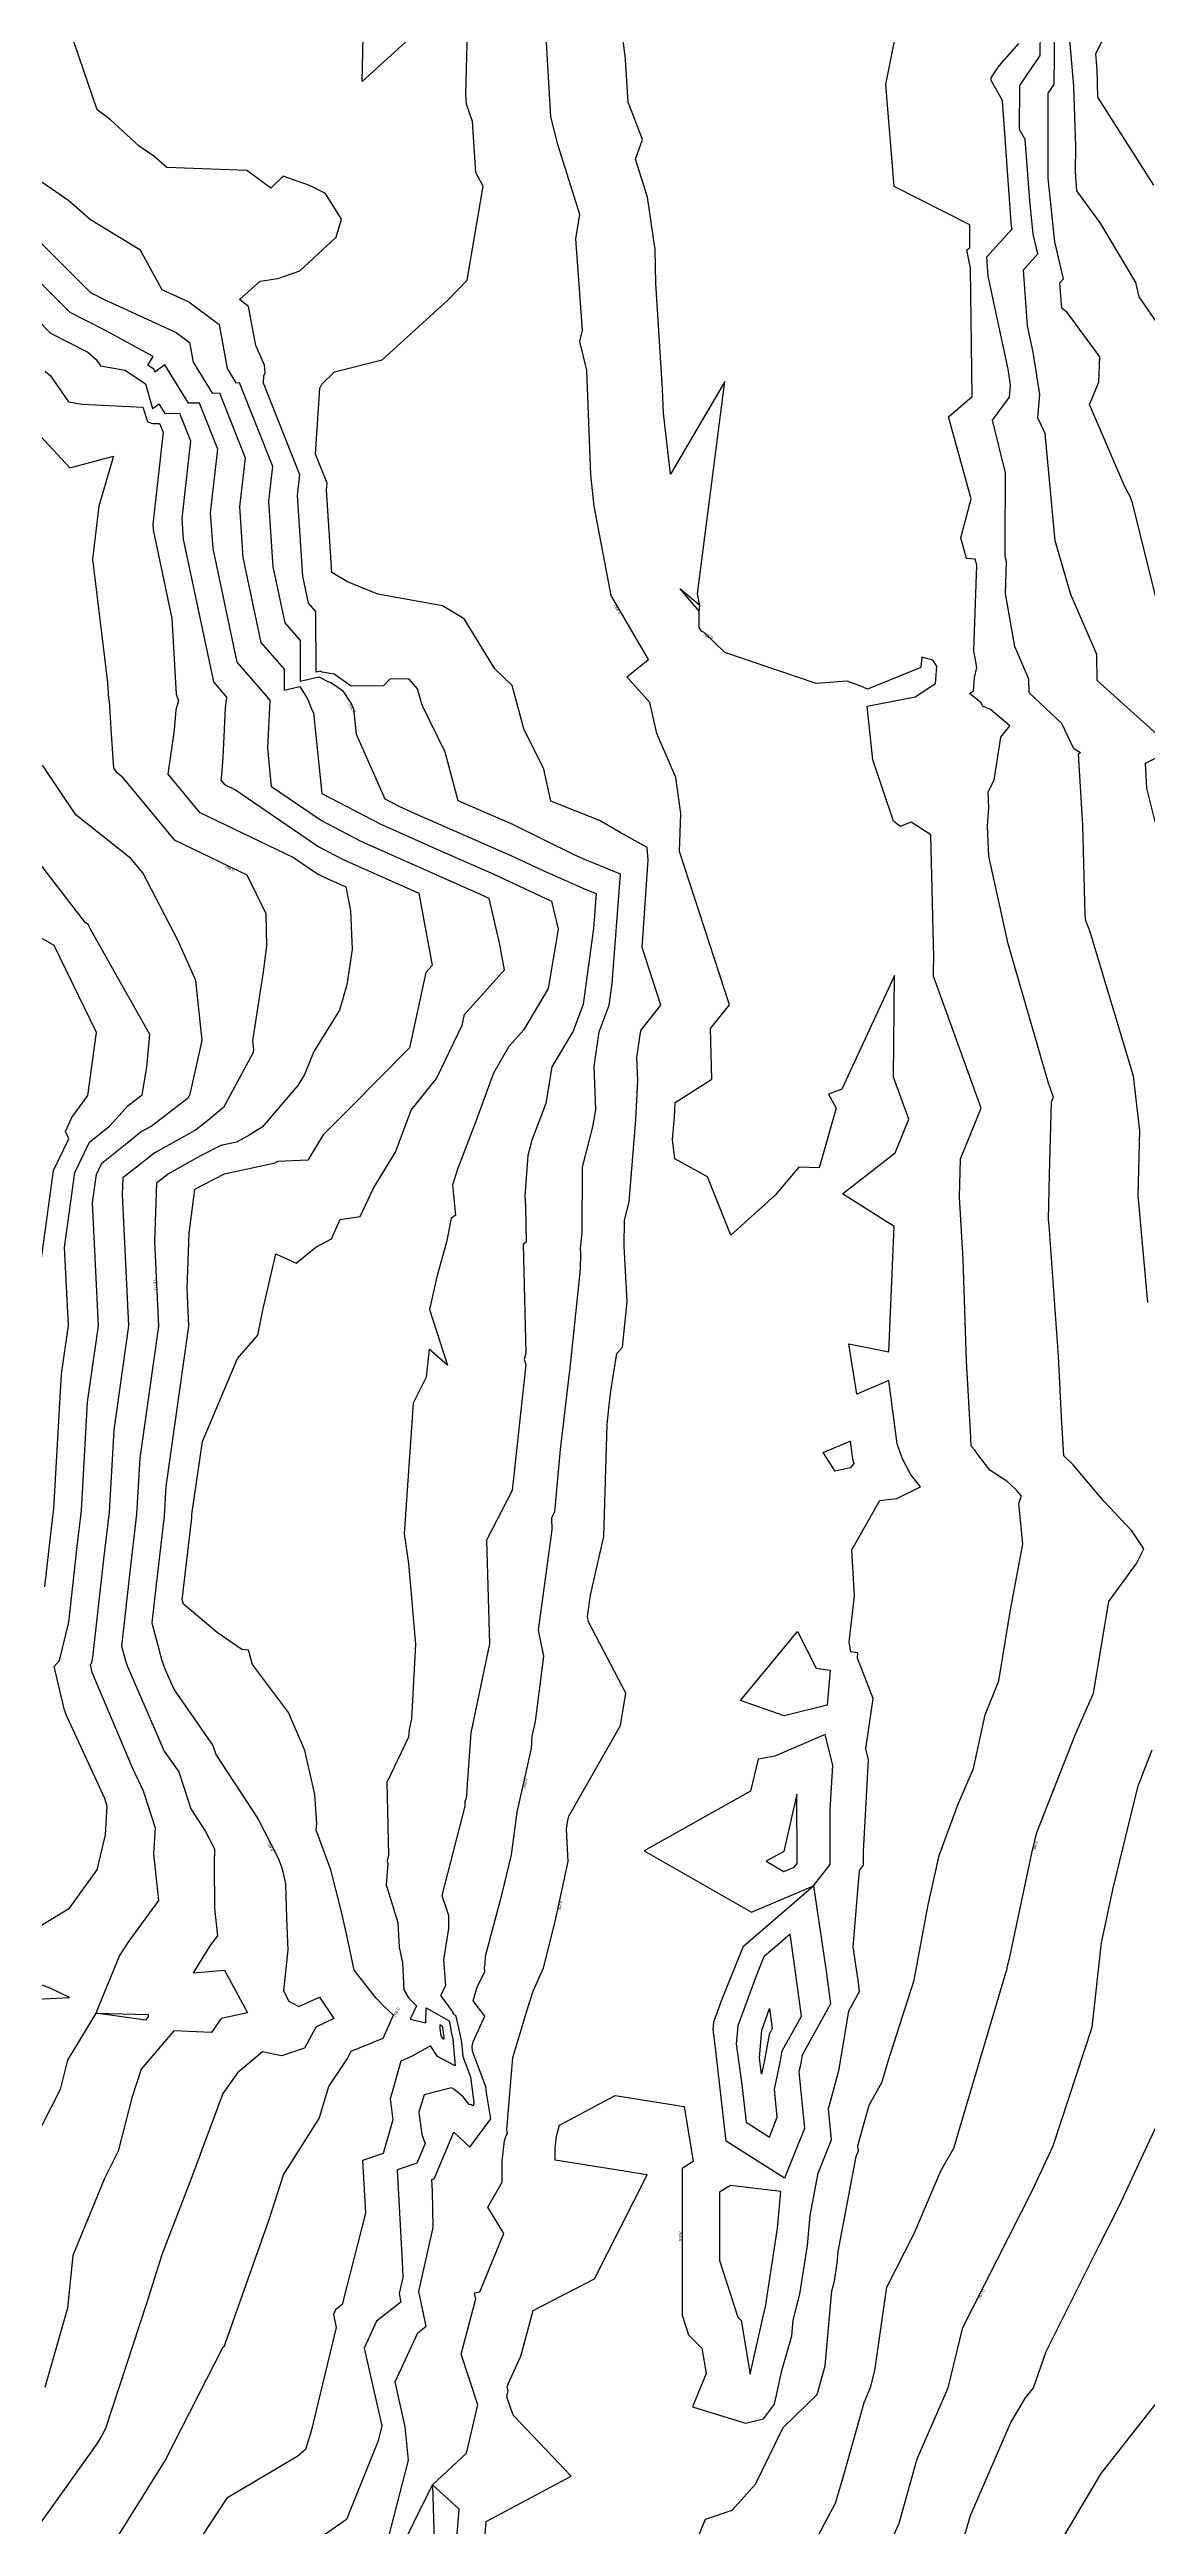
# Model space of a CAD drawing. Extents: x 1684434 to 1702565, y 997334 to 1000228.
# Drawn here: x 1700042.8 to 1700226.2, y 998474.7 to 998888.4 of the extents above; entities that cross this region are included whole.
import ezdxf

# ---------------------------------------------------------------- set-up
doc = ezdxf.new("R2010")
doc.units = 0
doc.layers.add('Default', color=7, linetype='Continuous')

msp = doc.modelspace()

# ---------------------------------------------------------------- linework, layer by layer
at = {"layer": 'Default'}
for points in [[(1700110.53, 998469.36), (1700111.21, 998477.55), (1700106.75, 998481.62), (1700112.44, 998486.92), (1700114.33, 998495), (1700111.54, 998503.44), (1700114.01, 998512.67), (1700113.79, 998513.68), (1700114.64, 998513.89), (1700118.68, 998523.59), (1700116.01, 998528.02), (1700118.37, 998532.21), (1700118.38, 998535.77), (1700118.78, 998539.11), (1700119.07, 998539.96), (1700119.29, 998540.26), (1700119.19, 998540.9), (1700120.15, 998553.02), (1700122.61, 998561.16), (1700123.59, 998564.1), (1700125.27, 998567.97), (1700127.22, 998575.73), (1700129.43, 998585.77), (1700129.16, 998591.14), (1700129.31, 998592.34), (1700129.54, 998593.33), (1700138.18, 998608.44), (1700139.05, 998613.87), (1700132.83, 998625.78), (1700132.64, 998626.7), (1700133.13, 998630.26), (1700135.37, 998640.06), (1700135.95, 998658.68), (1700136.2, 998661.46), (1700136.54, 998664.37), (1700137.57, 998670.58), (1700138.49, 998671.67), (1700139.26, 998679.26), (1700138.79, 998688.54), (1700138.81, 998692.86), (1700139.59, 998695.95), (1700140.71, 998709.62), (1700141.03, 998716.2), (1700140.88, 998720.04), (1700141.55, 998724.57), (1700144.9, 998728.81), (1700141.77, 998738.4), (1700142.79, 998753.03), (1700142.64, 998755.15), (1700138.11, 998757.61), (1700134.64, 998759.65), (1700126.5, 998762.88), (1700125.34, 998768.19), (1700122.03, 998774.94), (1700120.08, 998782.17), (1700117.14, 998785), (1700112.06, 998793.33), (1700108.44, 998795.5), (1700097.59, 998797.43), (1700092.57, 998799.5), (1700089.94, 998801.09), (1700089.02, 998814.87), (1700089.14, 998815.98), (1700087.21, 998820.84), (1700087.9, 998831.86), (1700088.23, 998832.53), (1700090.4, 998834.6), (1700098.34, 998836.58), (1700109.36, 998846.63), (1700112.54, 998849.88), (1700115.2, 998865.63), (1700114, 998867.88), (1700113.42, 998876.43), (1700112.42, 998879.31), (1700112.32, 998880.91), (1700112.73, 998895.69)], [(1700109.56, 998896.27), (1700094.98, 998883.11), (1700095.35, 998897.94)], [(1700166.66, 998464.36), (1700172.51, 998475.68), (1700174.06, 998478.56), (1700175.64, 998483.87), (1700178.86, 998495.37), (1700179.95, 998497.88), (1700180.64, 998500.71), (1700182.64, 998514.62), (1700187.25, 998523.59), (1700191.71, 998534.06), (1700193.85, 998537.87), (1700202.57, 998567.14), (1700202.71, 998567.57), (1700202.78, 998567.96), (1700203.25, 998570.07), (1700206.89, 998587.16), (1700207.72, 998590.58), (1700214.16, 998607.01), (1700217.2, 998613.84), (1700219.76, 998629.19), (1700224.4, 998635.55), (1700225.6, 998637.96), (1700223.62, 998641), (1700218.92, 998645.93), (1700213.82, 998652.03), (1700212.23, 998653.53), (1700211.86, 998660.05), (1700211.36, 998670.17), (1700209.76, 998691.98), (1700209.67, 998693.01), (1700209.86, 998700.48), (1700210.17, 998712.65), (1700210.5, 998713.45), (1700209.66, 998715.76), (1700202.93, 998739.02), (1700199.73, 998753.7), (1700199.47, 998758.7), (1700199.69, 998761.79), (1700199.6, 998764.43), (1700200.6, 998766.38), (1700201.71, 998773.54), (1700203.23, 998775.45), (1700200.01, 998778.19), (1700198.67, 998778.75), (1700198.45, 998779.29), (1700196.5, 998780.86), (1700197.15, 998781.29), (1700197.29, 998783.54), (1700197.7, 998785.22), (1700197.21, 998787.96), (1700197.69, 998802.29), (1700197.42, 998803.31), (1700195.99, 998803.4), (1700195.03, 998806.87), (1700196.73, 998813.35), (1700192.94, 998827.05), (1700196.94, 998830.46), (1700196.65, 998851.88), (1700196.03, 998854.98), (1700196.52, 998855.28), (1700196.55, 998859.12), (1700183.88, 998865.57), (1700182.5, 998882.6), (1700185.87, 998899.61)], [(1700099.32, 998472.57), (1700102.75, 998485.72), (1700102.2, 998491.34), (1700100.52, 998498.81), (1700104.28, 998507.03), (1700105.7, 998508.15), (1700104.46, 998513.91), (1700106.84, 998524.63), (1700106.75, 998530.7), (1700106.64, 998532.63), (1700107.03, 998532.76), (1700110.34, 998540.56), (1700113.01, 998538.02), (1700116.48, 998542.76), (1700115.84, 998546.77), (1700115.67, 998548.12), (1700113.44, 998554.06), (1700113.4, 998554.9), (1700113.56, 998555.62), (1700115.47, 998559.89), (1700113.57, 998562.47), (1700114.23, 998564.78), (1700115.5, 998567.36), (1700115.46, 998567.98), (1700115.57, 998568.73), (1700115.59, 998569.94), (1700118.39, 998580.42), (1700119.94, 998586.85), (1700120.88, 998594.01), (1700123.28, 998604.62), (1700123.42, 998606.68), (1700123.95, 998609.15), (1700125.34, 998620.04), (1700124.46, 998624.4), (1700126.75, 998641.16), (1700126.69, 998643.2), (1700127.2, 998644.17), (1700128.14, 998654.58), (1700129.58, 998666.82), (1700129.74, 998668.16), (1700131.49, 998684.67), (1700131.54, 998687.24), (1700131.48, 998688.12), (1700131.76, 998690.82), (1700131.81, 998701.76), (1700133.51, 998708.49), (1700134.03, 998711.34), (1700133.76, 998718.54), (1700134.6, 998724.32), (1700136.27, 998728.82), (1700136.77, 998732.44), (1700138.18, 998750.65), (1700132.34, 998753.06), (1700130.55, 998753.85), (1700120.19, 998758.97), (1700111.05, 998762.94), (1700108.85, 998771.08), (1700105, 998778.88), (1700104.22, 998781.61), (1700102.85, 998783.26), (1700099.93, 998783.32), (1700099.61, 998783.24), (1700098.54, 998782.15), (1700093.13, 998782.08), (1700090.32, 998784.07), (1700088.3, 998784.42), (1700087.96, 998784.59), (1700087.3, 998784.44), (1700087.27, 998794.55), (1700086.03, 998795.97), (1700085.08, 998800.48), (1700084.18, 998813.92), (1700084.58, 998817.4), (1700078.5, 998832.68), (1700078.58, 998833.97), (1700078.77, 998834.36), (1700078.7, 998835.71), (1700077.21, 998838.99), (1700076.02, 998845.51), (1700074.48, 998846.67), (1700077.93, 998849.71), (1700080.9, 998850.2), (1700084.56, 998851.45), (1700090.65, 998857.09), (1700091.57, 998860.09), (1700088.87, 998864.37), (1700086.2, 998865.74), (1700081.82, 998867.27), (1700079.76, 998865.26), (1700075.75, 998868.2), (1700062.34, 998868.73), (1700060.21, 998870.59), (1700057.73, 998872.3), (1700052.9, 998876.72), (1700050.69, 998878.36), (1700045.43, 998893.86)], [(1700114.88, 998465.2), (1700115.74, 998475.5), (1700129.9, 998483.08), (1700120.22, 998493.27), (1700119.16, 998496.35), (1700119.41, 998497.39), (1700119.23, 998497.92), (1700119.42, 998498.63), (1700121.51, 998503.12), (1700123.55, 998510.77), (1700133.81, 998516.02), (1700142.6, 998533.41), (1700127.23, 998535.86), (1700127.24, 998537.82), (1700127.3, 998538.34), (1700127.44, 998539.84), (1700127.97, 998541.69), (1700137.25, 998546.66), (1700148.79, 998544.82), (1700150.28, 998535.65), (1700148.45, 998534.49), (1700148.47, 998509.96), (1700149.53, 998506.67), (1700151.73, 998504.43), (1700152.45, 998500.22), (1700150.17, 998494.66), (1700159.02, 998491.9), (1700162.05, 998492.66), (1700163.9, 998495.1), (1700165.13, 998500.73), (1700166.78, 998506.49), (1700167.01, 998509.13), (1700168.15, 998513.5), (1700169.38, 998521.6), (1700169.84, 998526.64), (1700171.18, 998533.7), (1700173.4, 998539.28), (1700172.89, 998544.46), (1700174.69, 998551.04), (1700176.33, 998560.82), (1700178.1, 998564.05), (1700177.86, 998565.94), (1700177.04, 998571.44), (1700178.07, 998584.24), (1700178.77, 998585.14), (1700178.77, 998587.41), (1700179.62, 998602.71), (1700179.17, 998604.56), (1700180.37, 998612.96), (1700177.76, 998619.7), (1700177.84, 998620.63), (1700176.66, 998620.8), (1700176.35, 998622.39), (1700177.25, 998630.1), (1700176.81, 998637.81), (1700181.49, 998646.03), (1700184.36, 998646.4), (1700188.27, 998648.35), (1700186.63, 998650.46), (1700185.22, 998653.1), (1700184.37, 998655.53), (1700183.02, 998666.07), (1700177.63, 998663.84), (1700176.29, 998672.24), (1700183, 998670.9), (1700183.9, 998691.82), (1700175.24, 998697.26), (1700184.05, 998704.14), (1700186.33, 998709.76), (1700183.79, 998716.78), (1700183.95, 998733.77), (1700175.12, 998714.76), (1700172.89, 998713.95), (1700174.19, 998711.59), (1700171.36, 998701.64), (1700167.94, 998701.71), (1700163.98, 998697.04), (1700156.58, 998690.37), (1700152.68, 998700.14), (1700147.26, 998703.1), (1700146.85, 998706.38), (1700147.16, 998710.11), (1700147.28, 998712.54), (1700153.4, 998716.44), (1700153.22, 998724.87), (1700156.39, 998728.87), (1700148.02, 998754.44), (1700148.24, 998760.8), (1700147.39, 998766.8), (1700144.23, 998774.17), (1700143.08, 998779.37), (1700139.22, 998783.65), (1700142.84, 998786.53), (1700136.6, 998797.21), (1700133.78, 998812.15), (1700133.18, 998817.38), (1700132.51, 998834.86), (1700131.38, 998839.63), (1700131.8, 998841.55), (1700130.72, 998856.83), (1700131.38, 998860.85), (1700127.69, 998872.55), (1700126.52, 998877.2), (1700126.06, 998884.83), (1700125.55, 998893.45)], [(1700228.12, 998757), (1700226.12, 998765.06), (1700225.87, 998769.22), (1700230.56, 998771.58), (1700217.82, 998783.05), (1700217.73, 998787.35), (1700213.41, 998797.38), (1700210.8, 998806.37), (1700209.13, 998824.27), (1700207.89, 998826.88), (1700208.21, 998830.8), (1700207.14, 998837.86), (1700206.19, 998842.29), (1700205.47, 998851.63), (1700207.89, 998854.3), (1700207.13, 998857.58), (1700206.53, 998863.23), (1700205.8, 998873.41), (1700204.85, 998875.08), (1700204.86, 998882.43), (1700208.29, 998887.44), (1700208.34, 998891.66)], [(1700228.56, 998793.13), (1700223.73, 998812.71), (1700223.31, 998813.75), (1700222.5, 998815.26), (1700216.52, 998829.15), (1700218.06, 998832.85), (1700218.23, 998837.11), (1700212.84, 998844.42), (1700211.91, 998845.24), (1700211.58, 998849.45), (1700212.19, 998850.11), (1700210.75, 998856.28), (1700209.62, 998866.92), (1700209.64, 998881.16), (1700210.62, 998882.59), (1700210.73, 998892.07)], [(1700227.29, 998865.78), (1700217.94, 998880.49), (1700217.79, 998885.07), (1700217.56, 998887.71), (1700220.18, 998893.02)], [(1700151.39, 998795.57), (1700151.05, 998797.51), (1700155.62, 998832.98), (1700146.49, 998817.5), (1700145.32, 998827.71), (1700145.16, 998831.77), (1700144.05, 998849.36), (1700143.95, 998855.02), (1700142.66, 998863.75), (1700140.67, 998870.1), (1700141.81, 998873.41), (1700139.43, 998879.66), (1700139, 998886.83), (1700138.46, 998891.38)], [(1700226.26, 998679.13), (1700224.68, 998696.99), (1700224.96, 998707.82), (1700223.9, 998716.93), (1700216.6, 998741.22), (1700215.93, 998742.86), (1700215.79, 998743.86), (1700215.42, 998758.84), (1700214.7, 998770.8), (1700215, 998770.95), (1700213.89, 998771.64), (1700211.93, 998775.82), (1700206.43, 998780.95), (1700206.38, 998783.27), (1700204.05, 998788.69), (1700202.47, 998797.56), (1700202.65, 998802.93), (1700202.44, 998803.73), (1700202.43, 998805.82), (1700202.49, 998817.71), (1700200.31, 998826.5), (1700203.18, 998830.36), (1700203.34, 998832.41), (1700202.94, 998835.06), (1700199.6, 998850.57), (1700199.35, 998853.82), (1700203.59, 998858.49), (1700203.5, 998858.88), (1700203.43, 998859.54), (1700201.98, 998879.89), (1700200.07, 998883.24), (1700200.07, 998883.7), (1700201.43, 998885.68), (1700204.74, 998889.44)], [(1700228.43, 998841.88), (1700224.83, 998847.12), (1700224.27, 998849.49), (1700218.38, 998859.43), (1700214.43, 998864.8), (1700214.2, 998868.08), (1700214.23, 998872.16), (1700213.89, 998882.31), (1700213.11, 998891.33)], [(1700041.33, 998866.43), (1700045.98, 998863.22), (1700049.6, 998860.06), (1700057.82, 998855.05), (1700061.53, 998848.34), (1700066.03, 998846.27), (1700071.09, 998842.49), (1700072.42, 998835.16), (1700073.9, 998832.76), (1700074.46, 998832.78), (1700080.01, 998818.82), (1700079.35, 998812.97), (1700080.08, 998802.02), (1700082.06, 998792.67), (1700084.62, 998789.73), (1700084.64, 998782.92), (1700087.76, 998783.63), (1700089.39, 998782.83), (1700089.73, 998782.77), (1700091.73, 998781.35), (1700093.19, 998779.09), (1700093.55, 998778.32), (1700094, 998774.04), (1700098.78, 998763.28), (1700101.23, 998761.99), (1700103.7, 998760.89), (1700119.85, 998753.81), (1700124.83, 998751.46), (1700132.25, 998748.18), (1700134.11, 998747.42), (1700133.67, 998741.62), (1700131.91, 998728.94), (1700130.24, 998724.44), (1700126.7, 998718.52), (1700125.66, 998712.35), (1700123.33, 998706.26), (1700122.66, 998703.67), (1700122.19, 998696.97), (1700122.26, 998695.12), (1700122.38, 998689.2), (1700121.92, 998688.82), (1700122.33, 998670.66), (1700122.09, 998669.59), (1700122.36, 998668.76), (1700120.08, 998647.7), (1700115.76, 998639.43), (1700116.28, 998622.1), (1700113.13, 998607.25), (1700112.37, 998596.25), (1700112.14, 998595.77), (1700112.16, 998595.01), (1700108.29, 998580.07), (1700109.43, 998576.76), (1700109.4, 998574.54), (1700108.58, 998569.3), (1700108.9, 998564.99), (1700108.1, 998563.38), (1700110.07, 998560.63), (1700110.21, 998560.32), (1700110.6, 998560.09), (1700111.08, 998557.94), (1700111.12, 998557.7), (1700111.59, 998555.53), (1700111.81, 998553.16), (1700113.09, 998549.76), (1700113.63, 998545.51), (1700113.67, 998545.25), (1700113.45, 998544.96), (1700113.28, 998545.12), (1700112.86, 998545.13), (1700111.88, 998546.46), (1700110.3, 998547.74), (1700109.94, 998547.96), (1700109.27, 998547.77), (1700105.37, 998546.78), (1700104.48, 998543.87), (1700104.94, 998540.12), (1700105.54, 998538.63), (1700104.13, 998535.34), (1700100.86, 998534.22), (1700101.74, 998517.79), (1700101.77, 998516.27), (1700101.17, 998513.59), (1700101.48, 998512.15), (1700097.4, 998508.94), (1700095.35, 998504.45), (1700098.27, 998491.47), (1700097.67, 998488.99), (1700092.38, 998475.83), (1700083.5, 998469.67)], [(1700041.02, 998856.4), (1700049.5, 998847.93), (1700050.17, 998847.59), (1700051.69, 998846.77), (1700063.9, 998841.15), (1700066.15, 998839.47), (1700066.75, 998836.21), (1700069.93, 998831.05), (1700071.13, 998831.08), (1700075.44, 998820.25), (1700074.51, 998812.02), (1700075.08, 998803.55), (1700078.08, 998789.37), (1700081.97, 998784.92), (1700081.98, 998781.4), (1700084.6, 998782), (1700085.94, 998779.83), (1700086.61, 998778.15), (1700086.86, 998777.62), (1700088.28, 998764.18), (1700098.09, 998759.03), (1700107.99, 998754.64), (1700117.01, 998750.67), (1700126.65, 998746.14), (1700127.75, 998741.49), (1700126.07, 998731.59), (1700121.96, 998724.62), (1700119.5, 998721.87), (1700116.96, 998717.41), (1700113.85, 998709.08), (1700110.92, 998701.39), (1700110.07, 998698.74), (1700110.61, 998693.74), (1700109.88, 998693.14), (1700109.09, 998689.22), (1700107.48, 998683.43), (1700106.25, 998677.96), (1700109.27, 998668.65), (1700106.2, 998671.31), (1700105.69, 998666.67), (1700103.49, 998662.33), (1700102.01, 998640.47), (1700102.74, 998635.53), (1700103.88, 998622.03), (1700103.22, 998609.56), (1700102.85, 998607.82), (1700102.76, 998606.53), (1700099.09, 998598.94), (1700099.4, 998586.78), (1700099.16, 998585.84), (1700099.31, 998585.38), (1700099, 998581.86), (1700100.97, 998575.57), (1700101.17, 998571.45), (1700101.71, 998568.81), (1700101.94, 998564.29), (1700102.74, 998562.96), (1700103.7, 998562.01), (1700104.06, 998561.66), (1700103.04, 998559.4), (1700105.65, 998558.81), (1700105.69, 998561.33), (1700109.51, 998559.15), (1700109.77, 998558.01), (1700109.88, 998557.23), (1700110.13, 998556.07), (1700110.56, 998551.59), (1700107.58, 998553.2), (1700106.42, 998554.98), (1700103.34, 998553.22), (1700101.45, 998552.41), (1700100.02, 998547.21), (1700099.7, 998546.16), (1700100.14, 998542.6), (1700098.51, 998536.98), (1700095.07, 998535.81), (1700095.54, 998527.01), (1700091.67, 998511.74), (1700090.52, 998510.84), (1700090.18, 998510.09), (1700090.66, 998507.93), (1700086.49, 998490.6), (1700085.52, 998487.51), (1700084.26, 998486.43), (1700072.41, 998479.38), (1700068.11, 998472.86)], [(1700053.17, 998471.4), (1700062.04, 998485.55), (1700071.76, 998504.67), (1700071.98, 998504.86), (1700072.09, 998505.18), (1700079.46, 998525.96), (1700081.84, 998533.43), (1700087.8, 998542.81), (1700089.45, 998548.17), (1700092.57, 998552.85), (1700093.13, 998554.05), (1700098.51, 998556.21), (1700100.25, 998560.07), (1700098.53, 998561.72), (1700097.34, 998562.9), (1700093.68, 998567.59), (1700092.51, 998573.18), (1700091.54, 998577.32), (1700089.76, 998584.33), (1700087.33, 998590.97), (1700087.44, 998592.07), (1700087.06, 998596.95), (1700085.39, 998604.3), (1700082.71, 998610.62), (1700076.65, 998618.68), (1700076.03, 998621.06), (1700074.89, 998621.18), (1700070.79, 998624.01), (1700065.14, 998628.73), (1700064.93, 998629.5), (1700064.98, 998629.9), (1700066.53, 998643.14), (1700066.56, 998643.72), (1700068.29, 998655.91), (1700074.19, 998669.76), (1700077.54, 998673.65), (1700078.39, 998677.85), (1700080.55, 998687.25), (1700083.98, 998685.71), (1700087.25, 998688.37), (1700089.88, 998689.77), (1700091.3, 998692.97), (1700094.68, 998693.51), (1700096.88, 998698.22), (1700100.59, 998704.25), (1700103.21, 998711.27), (1700107.42, 998716.55), (1700111.7, 998725.48), (1700112.09, 998727.25), (1700118.77, 998734.69), (1700117.96, 998739.19), (1700116.2, 998746.59), (1700114.17, 998747.54), (1700112.27, 998748.38), (1700094.95, 998756.07), (1700088.02, 998759.7), (1700079.85, 998765.28), (1700079.22, 998771.7), (1700079.63, 998779.63), (1700079.57, 998779.78), (1700079.49, 998779.92), (1700079.32, 998779.88), (1700079.32, 998780.1), (1700074.1, 998786.07), (1700070.08, 998805.09), (1700069.68, 998811.06), (1700070.88, 998821.67), (1700067.81, 998829.37), (1700065.97, 998829.33), (1700062.01, 998835.75), (1700060.43, 998834.57), (1700060.36, 998834.51), (1700060.22, 998834.99), (1700059.19, 998835.69), (1700060.1, 998837.17), (1700051.91, 998841.59), (1700046.22, 998844.48), (1700040.85, 998849.86)], [(1700040.67, 998843.31), (1700042.94, 998841.04), (1700049.16, 998837.87), (1700050.54, 998836.66), (1700051.29, 998835.58), (1700055.41, 998834.86), (1700058.78, 998832.56), (1700059.99, 998828.45), (1700060.61, 998828.93), (1700061, 998829.23), (1700062, 998827.62), (1700064.49, 998827.67), (1700066.31, 998823.09), (1700064.84, 998810.11), (1700065.08, 998806.63), (1700070.13, 998782.78), (1700072.34, 998780.24), (1700072.09, 998778.38), (1700071.72, 998770.14), (1700071.49, 998767.24), (1700071.37, 998766.38), (1700071.98, 998765.63), (1700073.83, 998764.74), (1700087.77, 998755.23), (1700091.81, 998753.12), (1700104.48, 998747.49), (1700106.27, 998737.87), (1700106.71, 998735.43), (1700105.64, 998734.24), (1700102.88, 998721.64), (1700092.96, 998711.57), (1700088.5, 998707.11), (1700085.9, 998702.88), (1700080.9, 998702.69), (1700080.26, 998702.34), (1700071.96, 998700.55), (1700066.97, 998697.99), (1700066.01, 998690.72), (1700065.69, 998681.45), (1700065.99, 998675.18), (1700062.2, 998648.41), (1700061.92, 998643.45), (1700060.58, 998632.02), (1700059.86, 998625.62), (1700061.54, 998619.34), (1700062.05, 998617.95), (1700063.59, 998614.42), (1700070.05, 998605.15), (1700070.55, 998603.61), (1700077.61, 998592.81), (1700080.92, 998586.43), (1700081.51, 998584.83), (1700081.72, 998584), (1700082.18, 998582.02), (1700082.38, 998576.28), (1700082.59, 998571), (1700081.87, 998564.15), (1700082.73, 998562.41), (1700084.44, 998561.54), (1700087.88, 998563.1), (1700090.27, 998559.53), (1700087.26, 998558.05), (1700085.38, 998554.58), (1700081.49, 998553.27), (1700078.34, 998553.95), (1700074.18, 998550.47), (1700071.72, 998546.99), (1700066.5, 998532.92), (1700061.6, 998520.21), (1700058.97, 998511.9), (1700052.09, 998491.02), (1700051.51, 998489.89), (1700050.64, 998488.48), (1700040.82, 998474.64)], [(1700042.03, 998834.68), (1700042.92, 998833.9), (1700045.94, 998829.58), (1700048.21, 998829.18), (1700058.33, 998828.7), (1700059.15, 998826.31), (1700059.25, 998826.26), (1700059.72, 998826.04), (1700060.05, 998825.95), (1700061.16, 998825.97), (1700061.74, 998824.52), (1700060.01, 998809.16), (1700060.07, 998808.17), (1700063.2, 998793.39), (1700063.93, 998780.77), (1700064.31, 998779.61), (1700063.84, 998778.14), (1700063.57, 998774.74), (1700062.52, 998767.38), (1700067.78, 998761.01), (1700083.53, 998753.48), (1700087.51, 998750.76), (1700088.67, 998750.16), (1700092.29, 998748.55), (1700093.04, 998744.54), (1700093.31, 998738.11), (1700092.45, 998732.18), (1700091.21, 998727.97), (1700086.9, 998721.08), (1700085.37, 998717.23), (1700084.26, 998715.37), (1700078.27, 998708.4), (1700075.95, 998706.96), (1700074, 998705.91), (1700071.36, 998705.33), (1700067.98, 998703.6), (1700062.63, 998700.6), (1700060.63, 998699.04), (1700060.3, 998689.31), (1700060.97, 998675.2), (1700057.84, 998653.1), (1700057.31, 998643.76), (1700056.19, 998634.14), (1700054.8, 998621.74), (1700055.54, 998618.94), (1700055.77, 998618.33), (1700061.93, 998604.17), (1700064.36, 998600.7), (1700066.37, 998594.53), (1700068.83, 998590.77), (1700070.33, 998587.86), (1700070.29, 998585.43), (1700070.31, 998577.88), (1700070.8, 998573.34), (1700069.68, 998571.81), (1700066.75, 998567.15), (1700071.97, 998567.58), (1700075.83, 998560.46), (1700071.44, 998559.55), (1700069.83, 998557.16), (1700063.5, 998557.44), (1700058.07, 998551.07), (1700056.49, 998546.28), (1700054.25, 998537.35), (1700051.94, 998532.78), (1700046.67, 998519.93), (1700045.77, 998511.15), (1700041.95, 998497.88)], [(1700037.76, 998827.62), (1700046.16, 998818.58), (1700053.47, 998820.49), (1700050.98, 998812.16), (1700049.96, 998803.32), (1700052.44, 998782.69), (1700052.63, 998779.97), (1700052.71, 998779.61), (1700053.04, 998774.04), (1700053.42, 998768.43), (1700053.83, 998767.83), (1700054.73, 998767.1), (1700063.57, 998756.4), (1700075.75, 998750.57), (1700078.89, 998744.08), (1700079.03, 998738.67), (1700078.43, 998734.36), (1700076.68, 998722.83), (1700076.83, 998721.34), (1700076.71, 998720.78), (1700071.83, 998711.7), (1700069.23, 998709.52), (1700067.13, 998707.91), (1700060.33, 998704.1), (1700054.99, 998699.94), (1700054.9, 998697.16), (1700055.95, 998675.22), (1700053.48, 998657.79), (1700052.7, 998644.08), (1700051.79, 998636.26), (1700049.95, 998619.81), (1700049.69, 998618.75), (1700049.54, 998618.58), (1700049.82, 998617.37), (1700056.58, 998601.46), (1700058.38, 998597.53), (1700060.41, 998591.38), (1700060.14, 998587.05), (1700060.99, 998579.23), (1700055.83, 998572.23), (1700054.46, 998570.05), (1700050.47, 998560.42), (1700059.23, 998560.2), (1700059.25, 998559.79), (1700058.81, 998559.27), (1700050.47, 998560.42), (1700045.74, 998552.58), (1700044.51, 998547.66), (1700035.52, 998529.96)], [(1700148.07, 998798.35), (1700151.28, 998794.58), (1700151.39, 998795.57), (1700148.07, 998798.35)], [(1700146.79, 998462.41), (1700152.36, 998475.87), (1700156.81, 998477.37), (1700160.73, 998481.72), (1700165.35, 998491.22), (1700171, 998496.7), (1700172.38, 998501.53), (1700173.47, 998514.02), (1700173.9, 998515.66), (1700174.36, 998518.7), (1700174.54, 998520.59), (1700177.55, 998536.47), (1700177.92, 998537.4), (1700177.83, 998538.26), (1700179.7, 998545.07), (1700181.88, 998548.95), (1700182.9, 998552.39), (1700187.22, 998565.94), (1700189.49, 998578.24), (1700191.38, 998586.76), (1700194.51, 998595.21), (1700197.16, 998601.3), (1700199.08, 998610.24), (1700201.4, 998615.93), (1700203.31, 998627.78), (1700205.36, 998638.78), (1700204.71, 998645.62), (1700205.18, 998646.76), (1700204.32, 998647.78), (1700202.73, 998649.29), (1700199.86, 998651.12), (1700197.68, 998653.94), (1700197.44, 998654.38), (1700196.75, 998655.12), (1700196.64, 998657.66), (1700195.98, 998669.34), (1700195.44, 998686.31), (1700194.82, 998696.73), (1700194.98, 998703.14), (1700198.41, 998711.61), (1700190.44, 998733.64), (1700190.45, 998734.71), (1700190.49, 998736.68), (1700189.99, 998757.22), (1700186.72, 998759.34), (1700184.91, 998758.62), (1700183.78, 998759.53), (1700180.33, 998769.78), (1700179.39, 998778.76), (1700187.37, 998780.31), (1700189.82, 998781.89), (1700190.8, 998782.54), (1700190.84, 998783.19), (1700191.01, 998785.42), (1700190.36, 998786.43), (1700188.49, 998786.93), (1700188.36, 998785.19), (1700179.45, 998781.6), (1700178.34, 998782.09), (1700176.01, 998782.92), (1700170.83, 998782.5), (1700155.58, 998787.7), (1700152.16, 998791.06), (1700151.77, 998791.24), (1700151.28, 998791.9), (1700151.28, 998794.58)], [(1700039.85, 998574.15), (1700046.09, 998577.96), (1700050.72, 998584.37), (1700052.11, 998590.2), (1700052.41, 998594.99), (1700051.98, 998596.29), (1700045.67, 998610.05), (1700045.25, 998611.05), (1700043.54, 998618.34), (1700044.43, 998619.33), (1700045.97, 998625.72), (1700047.39, 998638.37), (1700048.1, 998644.39), (1700049.12, 998662.48), (1700050.93, 998675.24), (1700049.94, 998695.8), (1700050.58, 998700.5), (1700051.51, 998702.41), (1700055.66, 998705.75), (1700058.04, 998707.61), (1700059.74, 998708.56), (1700065.77, 998713.19), (1700065.94, 998713.33), (1700066.24, 998713.9), (1700068.25, 998722.88), (1700067.2, 998732.9), (1700064.2, 998739.66), (1700058.34, 998750.91), (1700056.36, 998753.27), (1700047.16, 998760.6), (1700041.6, 998768.87)], [(1700042, 998631.64), (1700043, 998640.49), (1700043.49, 998644.7), (1700044.76, 998667.17), (1700045.91, 998675.26), (1700045.28, 998688.3), (1700046.99, 998700.83), (1700049.45, 998705.93), (1700052.83, 998708.64), (1700055.9, 998712.02), (1700058.21, 998713.81), (1700059.04, 998718.46), (1700059.51, 998723.87), (1700049.67, 998741.36), (1700049.22, 998742.27), (1700048.74, 998742.55), (1700040.35, 998753.48)], [(1700040.62, 998680.8), (1700043.4, 998701.15), (1700045.96, 998706.46), (1700045.45, 998707.69), (1700046.5, 998710.02), (1700049.17, 998713.7), (1700050.61, 998724.24), (1700043.52, 998738.78), (1700035.83, 998743.16)], [(1700177.17, 998652.24), (1700176.54, 998651.5), (1700174.05, 998650.93), (1700172, 998654.07), (1700176.54, 998655.95), (1700176.93, 998652.94), (1700177.17, 998652.24)], [(1700172.67, 998611.89), (1700165.49, 998610.08), (1700158.2, 998612.62), (1700167.73, 998624.15), (1700170.88, 998618.03), (1700173.19, 998617.71), (1700172.67, 998611.89)], [(1700173.24, 998561.98), (1700168.51, 998553.38), (1700168.24, 998551.75), (1700167.94, 998550.65), (1700168.88, 998541.16), (1700165.58, 998532.86), (1700155.82, 998539.02), (1700154.05, 998554.61), (1700153.64, 998557.67), (1700153.75, 998558.99), (1700155.08, 998562.62), (1700158.69, 998571.58), (1700170.42, 998581.69), (1700173.22, 998585.27), (1700173.21, 998594.39), (1700173.62, 998601.77), (1700172.36, 998606.96), (1700163.96, 998603.37), (1700161.14, 998602.84), (1700159.91, 998597.51), (1700142.1, 998587.53), (1700160.04, 998577.28), (1700170.42, 998581.69), (1700172.58, 998567.02), (1700173.24, 998561.98)], [(1700180.26, 998465.13), (1700184.73, 998475.2), (1700187.74, 998485.95), (1700192.92, 998497.84), (1700195.38, 998507.9), (1700197.07, 998511.29), (1700206.99, 998530.83), (1700210.45, 998538.24), (1700216.95, 998558.08), (1700218.54, 998572.18), (1700220.48, 998581.28), (1700224.67, 998598.39), (1700227.02, 998604.4)], [(1700165.44, 998587.44), (1700162.48, 998585.78), (1700165.47, 998584.07), (1700167.2, 998584.8), (1700167.66, 998585.4), (1700167.65, 998597.01), (1700165.44, 998587.44)], [(1700167.31, 998568.11), (1700166.5, 998573.61), (1700162.1, 998569.82), (1700160.75, 998566.46), (1700157.75, 998558.28), (1700157.5, 998555.3), (1700158.43, 998548.42), (1700159.14, 998542.18), (1700163.04, 998539.71), (1700164.36, 998543.03), (1700163.9, 998547.74), (1700164.85, 998552.19), (1700165.19, 998554.1), (1700168.38, 998559.91), (1700167.31, 998568.11)], [(1700039.57, 998562.67), (1700046.12, 998563.04), (1700042.86, 998564.61), (1700040.49, 998565.48)], [(1700162.23, 998552.57), (1700161.73, 998550.24), (1700161.37, 998552.94), (1700161.75, 998557.57), (1700163.08, 998561.2), (1700163.52, 998557.84), (1700162.99, 998556.87), (1700162.23, 998552.57)], [(1700108.42, 998558.21), (1700107.97, 998558.47), (1700107.96, 998557.84), (1700108.14, 998556.64), (1700108.37, 998556.28), (1700108.72, 998556.09), (1700108.67, 998556.62), (1700108.64, 998556.75), (1700108.45, 998558.08), (1700108.42, 998558.21)], [(1700195.7, 998473.26), (1700196.62, 998476.52), (1700203.37, 998492.02), (1700205.85, 998496.18), (1700207.16, 998497.84), (1700209.31, 998503.92), (1700218.17, 998521.72), (1700221.4, 998528.08), (1700229.27, 998544.95)], [(1700164.4, 998524.5), (1700164.96, 998530.65), (1700156.52, 998531.65), (1700154.68, 998530.49), (1700154.69, 998519.1), (1700157.75, 998509.63), (1700158.3, 998509.07), (1700159.82, 998500.12), (1700161.98, 998509.74), (1700162.4, 998511.34), (1700164.4, 998524.5)], [(1700211.21, 998471.33), (1700218.46, 998483.51), (1700229.91, 998498.05)], [(1700100.46, 998468.95), (1700106.75, 998481.62), (1700107.06, 998470.19)]]:
    msp.add_lwpolyline(points, dxfattribs=at)

# ---------------------------------------------------------------- texts
for s, rotation, p in [(' 764.0', 300.3049, (1700136.88, 998795.75)), (' 765.0', 334.9904, (1700151.72, 998790.71)), (' 761.0', 302.773, (1700092.52, 998779.2)), (' 756.0', 334.4386, (1700071.82, 998751.9)), (' 757.0', 272.7435, (1700060.09, 998683.16)), (' 762.0', 77.2698, (1700122.22, 998597.67)), (' 758.0', 297.4178, (1700078.97, 998589.1)), (' 766.0', 76.2598, (1700207.41, 998587.2)), (' 763.0', 77.5951, (1700128.07, 998577.25)), (' 759.0', 65.7794, (1700100.53, 998559.47)), (' 764.0', 270.048, (1700147.95, 998524.23)), (' 767.0', 63.068, (1700198.21, 998512.43))]:
    msp.add_text(s, height=0.5, rotation=rotation, dxfattribs=at).set_placement(p)

doc.saveas('drawing.dxf')
